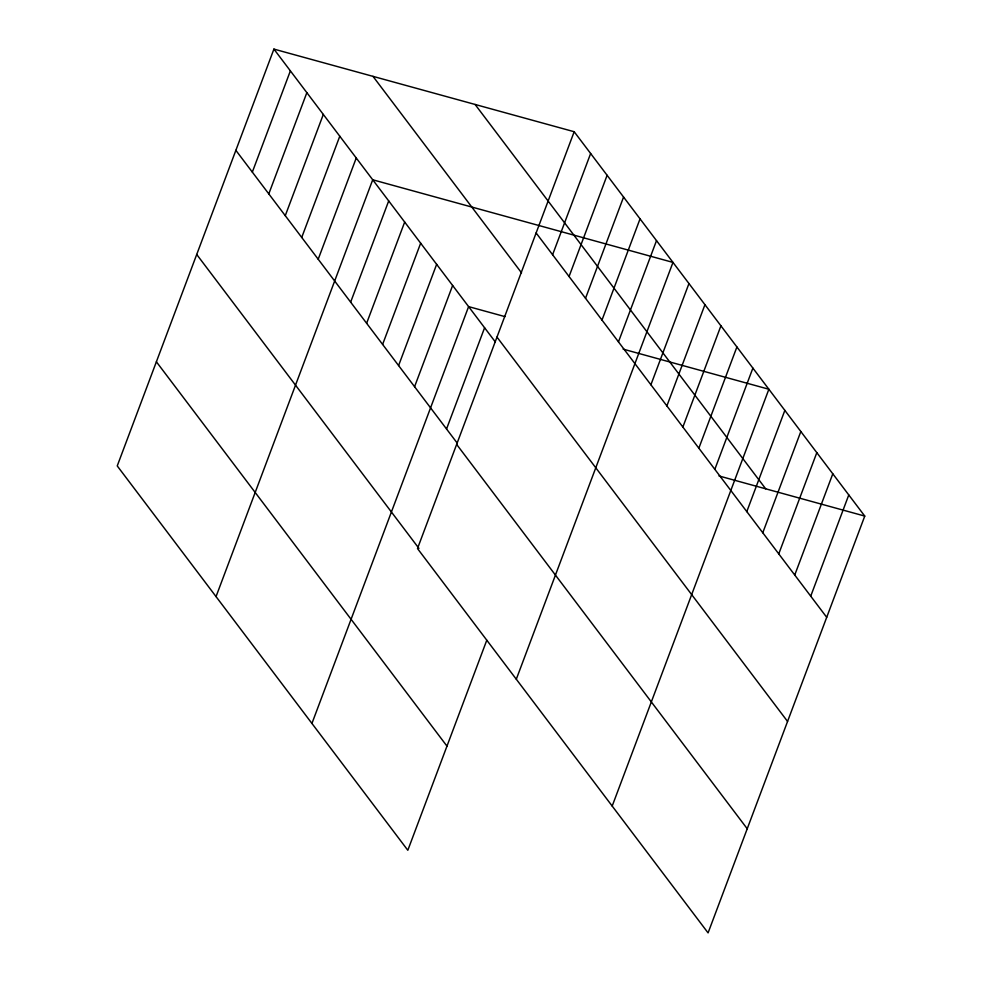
<?xml version="1.0" encoding="UTF-8"?>
<svg xmlns="http://www.w3.org/2000/svg" width="982" height="982" viewBox="0 0 982 982"><rect width="100%" height="100%" fill="white"/><g stroke="black" fill="none" stroke-linecap="round" stroke-linejoin="round"><path stroke-width="1.47" d="M574.175 131.723L417.497 548.545L708.083 932.9L864.761 516.078L574.175 131.723L273.917 49.1L117.239 465.922L407.825 850.277L486.777 640.239M252.337 172.108L290.377 70.876M268.798 193.884L306.85 92.664M285.271 215.672L323.311 114.44M301.732 237.448L339.784 136.216M318.205 259.223L356.245 158.004M216.04 596.602L372.718 179.78L672.977 262.403L516.299 679.225M350.648 302.149L388.7 200.917M366.63 323.287L404.682 222.055M382.612 344.424L420.664 243.192M398.594 365.562L436.646 264.33M414.576 386.699L452.628 285.48M311.932 723.439L468.61 306.617L505.03 316.634M446.54 428.987L484.592 327.755M552.596 254.731L590.636 153.511M569.057 276.519L607.109 175.287M585.53 298.295L623.57 197.063M601.991 320.071L640.043 218.851M618.464 341.859L656.504 240.627M650.906 384.772L688.959 283.54M666.888 405.91L704.941 304.678M682.871 427.047L720.923 325.828M698.853 448.185L736.905 346.965M714.835 469.335L752.887 368.103M612.191 806.062L768.869 389.24L623.116 349.126M746.799 511.61L784.851 410.378M762.781 532.747L800.833 431.515M778.763 553.885L816.815 452.653M794.745 575.022L832.797 473.803M810.727 596.16L848.779 494.94M719.008 475.963L864.761 516.078M475.092 104.46L765.678 488.803M536.123 232.955L826.709 617.31M373 76.363L521.516 272.812M496.978 337.096L787.564 721.451M273.917 49.1L495.247 341.846M235.864 150.332L457.195 443.078M456.642 444.404L747.228 828.759M196.719 254.473L418.933 548.398M156.383 361.781L446.97 746.124"/></g></svg>
